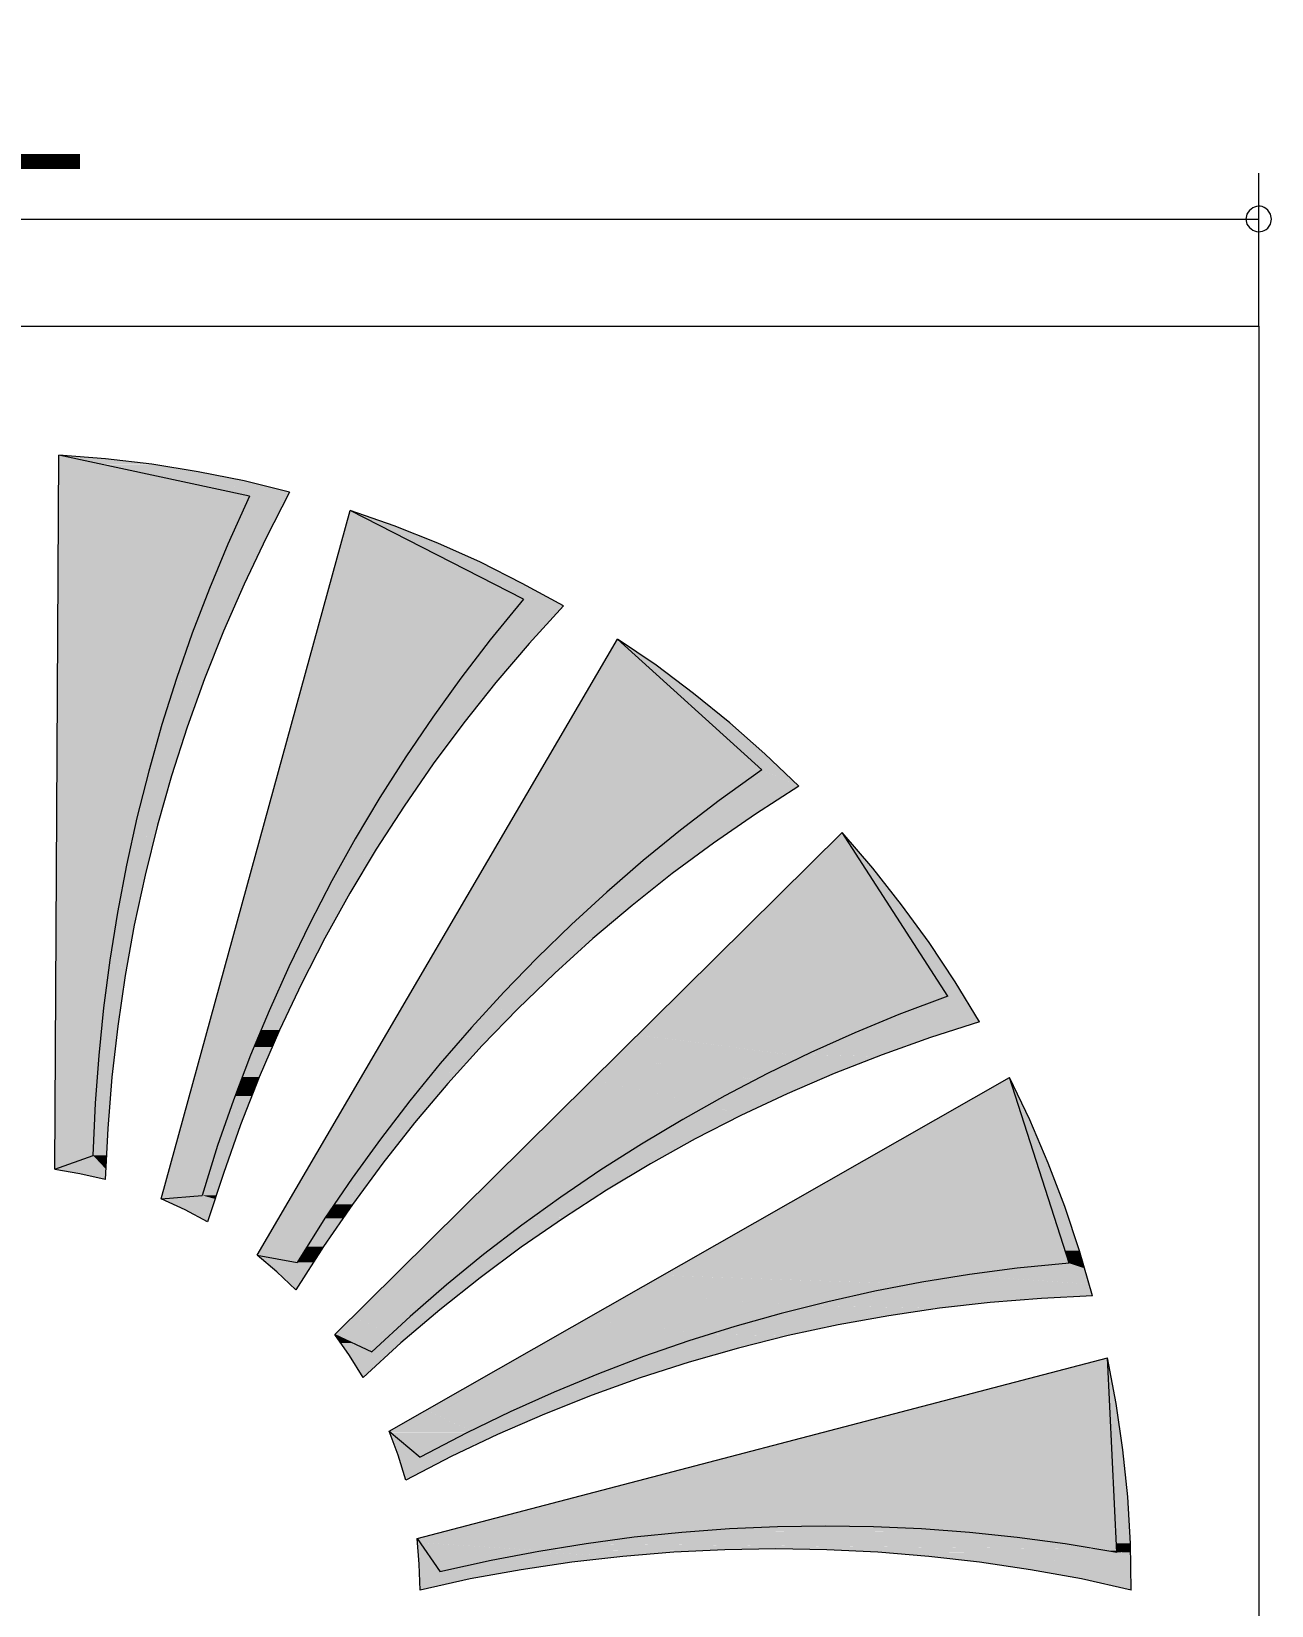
# Model space of a CAD drawing. Extents: x 0 to 244, y -13 to 257.
# Drawn here: x 73.9 to 117.7, y 64.2 to 119.7 of the extents above; entities that cross this region are included whole.
import ezdxf

# ---------------------------------------------------------------- set-up
doc = ezdxf.new("R2010")
doc.units = 0
for name, color, linetype in [('FILL', 8, 'Continuous'), ('GEOMETRY', 7, 'Continuous'), ('TEXT', 7, 'Continuous')]:
    doc.layers.add(name, color=color, linetype=linetype)

msp = doc.modelspace()

# ---------------------------------------------------------------- hatches: boundary and pattern name
at = {"layer": 'FILL'}
for points in [[(74.9, 104.753), (74.883, 103.309), (81.624, 103.309)], [(75.486, 104.625), (76.548, 104.625), (74.9, 104.753)], [(76.389, 104.435), (78.182, 104.435), (75.486, 104.625)], [(75.486, 104.625), (78.181, 104.435), (76.548, 104.625)], [(77.595, 104.164), (79.817, 104.164), (76.389, 104.435)], [(76.389, 104.434), (79.817, 104.163), (78.183, 104.434)], [(79.119, 103.849), (81.435, 103.849), (77.596, 104.165)], [(77.596, 104.164), (81.435, 103.848), (79.817, 104.164)], [(80.958, 103.452), (83.035, 103.452), (79.118, 103.848)], [(79.119, 103.848), (83.036, 103.452), (81.434, 103.848)], [(74.884, 103.309), (74.884, 101.612), (80.864, 101.612)], [(74.884, 103.309), (81.624, 103.309), (80.864, 101.612)], [(81.623, 103.309), (82.958, 103.309), (80.957, 103.452)], [(80.957, 103.452), (82.958, 103.309), (83.035, 103.452)], [(81.624, 103.309), (80.958, 101.834), (82.212, 101.834)], [(81.624, 103.309), (82.958, 103.309), (82.212, 101.834)], [(85.177, 102.802), (84.321, 99.677), (91.299, 99.677)], [(86.256, 102.263), (86.733, 102.263), (85.178, 102.802)], [(87.445, 101.644), (88.269, 101.644), (86.255, 102.263)], [(86.256, 102.263), (88.27, 101.644), (86.733, 102.263)], [(74.884, 101.612), (74.868, 99.898), (80.151, 99.898)], [(74.884, 101.612), (80.864, 101.612), (80.151, 99.898)], [(80.864, 101.612), (80.277, 100.2), (81.434, 100.2)], [(80.864, 101.611), (82.101, 101.611), (80.958, 101.834)], [(80.864, 101.612), (82.1, 101.612), (81.434, 100.2)], [(80.957, 101.834), (82.1, 101.611), (82.212, 101.834)], [(88.761, 100.977), (89.778, 100.977), (87.446, 101.644)], [(87.446, 101.644), (89.778, 100.977), (88.269, 101.644)], [(90.19, 100.231), (91.251, 100.231), (88.762, 100.977)], [(88.762, 100.977), (91.251, 100.231), (89.778, 100.977)], [(80.15, 99.898), (81.307, 99.898), (80.277, 100.199)], [(80.277, 100.199), (81.308, 99.898), (81.434, 100.199)], [(90.19, 100.231), (92.283, 99.678), (91.252, 100.231)], [(91.299, 99.677), (92.284, 99.677), (90.19, 100.23)], [(74.868, 99.898), (74.851, 98.169), (79.499, 98.169)], [(74.868, 99.898), (80.15, 99.898), (79.499, 98.169)], [(80.15, 99.898), (79.641, 98.551), (80.706, 98.551)], [(80.15, 99.898), (81.307, 99.898), (80.706, 98.551)], [(84.321, 99.677), (83.925, 98.233), (90.126, 98.233)], [(84.321, 99.677), (91.3, 99.677), (90.126, 98.233)], [(91.11, 99.438), (90.126, 98.233), (91.601, 98.233)], [(91.11, 99.438), (92.711, 99.438), (91.299, 99.677)], [(91.11, 99.438), (92.712, 99.438), (91.601, 98.233)], [(91.299, 99.677), (92.711, 99.438), (92.284, 99.677)], [(79.498, 98.169), (80.562, 98.169), (79.641, 98.552)], [(79.642, 98.551), (80.563, 98.168), (80.706, 98.551)], [(95.646, 97.345), (95.978, 97.345), (94.615, 98.265)], [(74.851, 98.169), (74.851, 96.425), (78.896, 96.425)], [(74.851, 98.169), (79.498, 98.169), (78.896, 96.425)], [(79.055, 96.867), (80.039, 96.867), (79.499, 98.169)], [(79.499, 98.169), (80.562, 98.169), (80.039, 96.867)], [(83.924, 98.233), (83.528, 96.773), (88.999, 96.773)], [(83.924, 98.233), (90.125, 98.233), (88.999, 96.773)], [(90.032, 98.106), (89, 96.773), (90.347, 96.773)], [(90.032, 98.106), (91.491, 98.106), (90.126, 98.233)], [(90.032, 98.106), (91.491, 98.106), (90.347, 96.773)], [(90.126, 98.233), (91.491, 98.106), (91.602, 98.233)], [(94.616, 98.265), (91.903, 93.649), (99.707, 93.649)], [(96.741, 96.346), (97.294, 96.346), (95.646, 97.345)], [(95.646, 97.345), (97.295, 96.346), (95.978, 97.345)], [(78.896, 96.425), (79.879, 96.425), (79.054, 96.867)], [(79.055, 96.867), (79.879, 96.425), (80.039, 96.867)], [(83.528, 96.773), (83.116, 95.267), (87.921, 95.267)], [(83.528, 96.773), (89, 96.773), (87.921, 95.267)], [(88.968, 96.727), (87.952, 95.314), (89.191, 95.314)], [(88.968, 96.727), (90.318, 96.727), (89.191, 95.314)], [(88.969, 96.727), (90.317, 96.727), (89, 96.773)], [(89, 96.773), (90.318, 96.727), (90.348, 96.773)], [(74.851, 96.425), (74.835, 94.648), (78.358, 94.648)], [(74.851, 96.425), (78.896, 96.425), (78.358, 94.648)], [(78.516, 95.155), (79.436, 95.155), (78.897, 96.425)], [(78.896, 96.425), (79.435, 95.155), (79.879, 96.425)], [(96.741, 96.346), (97.882, 95.314), (98.581, 95.314)], [(96.741, 96.346), (97.296, 96.346), (98.581, 95.314)], [(78.358, 94.648), (79.262, 94.648), (78.516, 95.156)], [(78.516, 95.155), (79.262, 94.647), (79.436, 95.155)], [(83.116, 95.267), (82.687, 93.728), (86.89, 93.728)], [(83.116, 95.267), (87.921, 95.267), (86.89, 93.728)], [(87.921, 95.267), (86.986, 93.856), (88.113, 93.856)], [(87.921, 95.267), (89.16, 95.267), (87.953, 95.314)], [(87.921, 95.267), (89.159, 95.267), (88.113, 93.856)], [(87.953, 95.314), (89.16, 95.267), (89.19, 95.314)], [(97.883, 95.314), (99.088, 94.22), (99.818, 94.22)], [(97.883, 95.314), (98.58, 95.314), (99.818, 94.22)], [(74.836, 94.648), (74.821, 92.856), (77.881, 92.856)], [(74.836, 94.648), (78.358, 94.648), (77.881, 92.856)], [(78.025, 93.443), (78.88, 93.443), (78.358, 94.648)], [(78.358, 94.648), (78.88, 93.443), (79.261, 94.648)], [(86.89, 93.728), (88.016, 93.728), (86.986, 93.856)], [(86.986, 93.856), (88.016, 93.728), (88.113, 93.856)], [(99.707, 93.649), (100.404, 93.649), (99.088, 94.221)], [(99.088, 94.22), (100.405, 93.648), (99.818, 94.22)], [(77.88, 92.856), (78.707, 92.856), (78.025, 93.443)], [(78.025, 93.443), (78.707, 92.856), (78.88, 93.443)], [(82.687, 93.728), (82.258, 92.157), (85.908, 92.157)], [(82.687, 93.728), (86.89, 93.728), (85.908, 92.157)], [(86.89, 93.728), (86.049, 92.38), (87.081, 92.38)], [(86.89, 93.728), (88.016, 93.728), (87.081, 92.38)], [(91.903, 93.649), (91.285, 92.57), (98.2, 92.57)], [(91.903, 93.649), (99.707, 93.649), (98.2, 92.57)], [(98.899, 93.077), (101.007, 93.077), (99.707, 93.648)], [(99.707, 93.649), (101.007, 93.078), (100.404, 93.649)], [(74.821, 92.856), (74.821, 91.063), (77.453, 91.063)], [(74.821, 92.856), (77.881, 92.856), (77.453, 91.063)], [(77.596, 91.698), (78.374, 91.698), (77.88, 92.856)], [(77.88, 92.856), (78.373, 91.698), (78.706, 92.856)], [(98.2, 92.57), (100.229, 92.57), (98.898, 93.078)], [(98.899, 93.077), (100.23, 92.569), (101.006, 93.077)], [(85.907, 92.156), (86.938, 92.156), (86.049, 92.38)], [(86.049, 92.38), (86.938, 92.156), (87.081, 92.38)], [(91.285, 92.57), (90.619, 91.444), (96.741, 91.444)], [(91.285, 92.57), (98.2, 92.57), (96.741, 91.444)], [(97.582, 92.095), (99.485, 92.095), (98.199, 92.57)], [(98.199, 92.57), (99.484, 92.095), (100.229, 92.57)], [(77.453, 91.062), (78.213, 91.062), (77.596, 91.697)], [(77.596, 91.698), (78.213, 91.063), (78.374, 91.698)], [(82.259, 92.156), (81.817, 90.555), (84.988, 90.555)], [(82.259, 92.156), (85.908, 92.156), (84.988, 90.555)], [(85.144, 90.857), (86.097, 90.857), (85.908, 92.157)], [(85.908, 92.156), (86.938, 92.156), (86.097, 90.857)], [(96.741, 91.444), (98.549, 91.444), (97.582, 92.095)], [(97.582, 92.095), (98.549, 91.444), (99.485, 92.095)], [(74.821, 91.063), (74.803, 89.255), (77.073, 89.255)], [(74.821, 91.063), (77.453, 91.063), (77.073, 89.255)], [(77.215, 89.953), (77.945, 89.953), (77.453, 91.063)], [(77.453, 91.063), (77.945, 89.953), (78.214, 91.063)], [(90.619, 91.444), (89.935, 90.27), (95.312, 90.27)], [(90.619, 91.444), (96.741, 91.444), (95.312, 90.27)], [(95.31, 90.269), (96.916, 90.269), (96.28, 91.063)], [(96.281, 91.062), (97.995, 91.062), (96.741, 91.444)], [(96.281, 91.063), (96.916, 90.269), (97.995, 91.063)], [(102.546, 91.444), (96.693, 85.672), (106.275, 85.672)], [(96.741, 91.444), (97.995, 91.062), (98.549, 91.444)], [(102.546, 91.444), (103.354, 90.191), (103.624, 90.191)], [(81.816, 90.556), (81.37, 88.922), (84.098, 88.922)], [(81.816, 90.556), (84.988, 90.556), (84.098, 88.922)], [(84.304, 89.303), (85.162, 89.303), (84.988, 90.556)], [(84.988, 90.556), (85.922, 90.556), (85.144, 90.858)], [(84.988, 90.556), (85.162, 89.303), (85.922, 90.556)], [(85.144, 90.858), (85.923, 90.556), (86.097, 90.858)], [(77.073, 89.255), (77.786, 89.255), (77.214, 89.953)], [(77.214, 89.953), (77.786, 89.255), (77.944, 89.953)], [(89.935, 90.27), (89.221, 89.05), (93.916, 89.05)], [(89.935, 90.27), (95.311, 90.27), (93.916, 89.05)], [(93.917, 89.05), (95.361, 89.05), (94.98, 89.985)], [(94.98, 89.985), (96.535, 89.985), (95.312, 90.269)], [(94.98, 89.985), (95.361, 89.05), (96.535, 89.985)], [(95.312, 90.269), (96.535, 89.985), (96.916, 90.269)], [(103.353, 90.191), (104.196, 88.891), (104.639, 88.891)], [(103.353, 90.191), (103.624, 90.191), (104.639, 88.891)], [(74.803, 89.255), (74.788, 87.414), (76.769, 87.414)], [(74.803, 89.255), (77.073, 89.255), (76.769, 87.414)], [(76.898, 88.177), (77.564, 88.177), (77.073, 89.255)], [(77.073, 89.255), (77.564, 88.177), (77.786, 89.255)], [(81.37, 88.922), (80.927, 87.272), (83.275, 87.272)], [(81.37, 88.922), (84.099, 88.922), (83.275, 87.272)], [(83.496, 87.717), (84.289, 87.717), (84.098, 88.922)], [(84.098, 88.922), (84.955, 88.922), (84.304, 89.303)], [(84.098, 88.922), (84.289, 87.717), (84.955, 88.922)], [(84.304, 89.303), (84.955, 88.922), (85.161, 89.303)], [(89.221, 89.05), (88.476, 87.797), (92.552, 87.797)], [(89.221, 89.05), (93.916, 89.05), (92.552, 87.797)], [(93.711, 88.875), (92.553, 87.797), (93.854, 87.797)], [(93.71, 88.875), (95.123, 88.875), (93.916, 89.05)], [(93.711, 88.875), (95.124, 88.875), (93.854, 87.797)], [(93.916, 89.05), (95.123, 88.875), (95.361, 89.05)], [(104.196, 88.891), (105.051, 87.558), (105.608, 87.558)], [(104.196, 88.891), (104.639, 88.891), (105.608, 87.558)], [(76.769, 87.414), (77.421, 87.414), (76.899, 88.177)], [(76.898, 88.177), (77.42, 87.414), (77.564, 88.177)], [(83.275, 87.272), (84.051, 87.272), (83.497, 87.717)], [(83.497, 87.717), (84.05, 87.272), (84.29, 87.717)], [(88.476, 87.797), (87.714, 86.479), (91.251, 86.479)], [(88.476, 87.797), (92.552, 87.797), (91.251, 86.479)], [(92.474, 87.7), (93.744, 87.7), (92.552, 87.797)], [(92.552, 87.797), (93.744, 87.7), (93.853, 87.797)], [(74.789, 87.414), (74.789, 85.592), (76.517, 85.592)], [(74.789, 87.414), (76.769, 87.414), (76.517, 85.592)], [(76.627, 86.399), (77.232, 86.399), (76.769, 87.414)], [(76.77, 87.415), (77.233, 86.4), (77.421, 87.415)], [(80.926, 87.272), (80.45, 85.592), (82.497, 85.592)], [(80.926, 87.272), (83.275, 87.272), (82.497, 85.592)], [(82.736, 86.114), (83.464, 86.114), (83.275, 87.271)], [(83.275, 87.271), (83.464, 86.114), (84.05, 87.271)], [(92.473, 87.7), (91.251, 86.478), (92.394, 86.478)], [(92.473, 87.7), (93.744, 87.7), (92.394, 86.478)], [(105.051, 87.558), (105.941, 86.179), (106.528, 86.179)], [(105.051, 87.558), (105.608, 87.558), (106.528, 86.179)], [(76.517, 85.592), (77.12, 85.592), (76.628, 86.399)], [(76.627, 86.399), (77.119, 85.592), (77.231, 86.399)], [(82.498, 85.592), (83.211, 85.592), (82.736, 86.113)], [(82.736, 86.113), (83.211, 85.592), (83.465, 86.113)], [(87.715, 86.479), (86.922, 85.147), (89.967, 85.147)], [(87.715, 86.479), (91.252, 86.479), (89.967, 85.147)], [(91.252, 86.479), (90.063, 85.227), (91.094, 85.227)], [(91.252, 86.479), (92.395, 86.479), (91.094, 85.227)], [(91.251, 86.479), (92.394, 86.479)], [(91.251, 86.479), (92.394, 86.479)], [(106.274, 85.671), (106.83, 85.671), (105.941, 86.179)], [(105.941, 86.179), (106.83, 85.671), (106.528, 86.179)], [(74.789, 85.592), (74.773, 83.752), (76.311, 83.752)], [(74.789, 85.592), (76.517, 85.592), (76.311, 83.752)], [(76.407, 84.607), (76.977, 84.607), (76.517, 85.593)], [(76.517, 85.592), (76.977, 84.606), (77.121, 85.592)], [(80.451, 85.592), (79.991, 83.879), (81.784, 83.879)], [(80.451, 85.592), (82.498, 85.592), (81.784, 83.879)], [(82.036, 84.481), (82.687, 84.481), (82.498, 85.592)], [(82.498, 85.592), (82.687, 84.481), (83.211, 85.592)], [(96.042, 85.021), (104.543, 85.021), (96.694, 85.672)], [(96.694, 85.671), (104.544, 85.02), (106.275, 85.671)], [(104.544, 85.021), (107.224, 85.021), (106.274, 85.672)], [(106.274, 85.671), (107.224, 85.02), (106.83, 85.671)], [(86.922, 85.147), (86.114, 83.752), (88.747, 83.752)], [(86.922, 85.147), (89.968, 85.147), (88.747, 83.752)], [(89.967, 85.147), (88.906, 83.926), (89.84, 83.926)], [(89.967, 85.147), (91.014, 85.147), (89.84, 83.926)], [(89.967, 85.147), (91.014, 85.147), (90.062, 85.227)], [(90.063, 85.227), (91.014, 85.147), (91.094, 85.227)], [(95.312, 84.306), (102.832, 84.306), (96.041, 85.02)], [(96.041, 85.02), (102.831, 84.306), (104.543, 85.02)], [(103.958, 84.767), (107.384, 84.767), (104.544, 85.02)], [(104.544, 85.02), (107.384, 84.767), (107.226, 85.02)], [(76.311, 83.752), (76.882, 83.752), (76.406, 84.606)], [(76.407, 84.607), (76.882, 83.753), (76.976, 84.607)], [(81.784, 83.878), (82.433, 83.878), (82.037, 84.48)], [(82.036, 84.481), (82.432, 83.879), (82.687, 84.481)], [(102.832, 84.306), (105.925, 84.306), (103.958, 84.767)], [(103.958, 84.767), (105.925, 84.306), (107.384, 84.767)], [(79.991, 83.879), (79.514, 82.15), (81.117, 82.15)], [(79.991, 83.879), (81.784, 83.879), (81.117, 82.15)], [(81.37, 82.816), (81.973, 82.816), (81.784, 83.88)], [(81.784, 83.879), (81.973, 82.815), (82.434, 83.879)], [(88.747, 83.752), (89.682, 83.752), (88.905, 83.927)], [(88.905, 83.926), (89.682, 83.751), (89.841, 83.926)], [(94.551, 83.545), (101.152, 83.545), (95.312, 84.305)], [(95.312, 84.306), (101.151, 83.546), (102.832, 84.306)], [(101.308, 83.608), (103.958, 83.608), (102.641, 84.212)], [(102.641, 84.211), (103.958, 83.607), (105.655, 84.211)], [(102.642, 84.211), (105.655, 84.211), (102.832, 84.306)], [(102.832, 84.306), (105.655, 84.211), (105.925, 84.306)], [(74.773, 83.752), (74.756, 81.895), (76.184, 81.895)], [(74.773, 83.752), (76.311, 83.752), (76.184, 81.895)], [(76.249, 82.816), (76.77, 82.816), (76.313, 83.753)], [(76.312, 83.752), (76.769, 82.815), (76.881, 83.752)], [(86.114, 83.752), (85.29, 82.323), (87.573, 82.323)], [(86.114, 83.752), (88.747, 83.752), (87.573, 82.323)], [(87.778, 82.594), (88.636, 82.594), (88.746, 83.752)], [(88.747, 83.752), (89.683, 83.752), (88.636, 82.594)], [(93.727, 82.721), (99.485, 82.721), (94.551, 83.546)], [(94.552, 83.546), (99.486, 82.721), (101.152, 83.546)], [(99.945, 82.942), (102.259, 82.942), (101.151, 83.546)], [(101.151, 83.545), (103.766, 83.545), (101.308, 83.607)], [(101.151, 83.546), (102.259, 82.942), (103.766, 83.546)], [(101.308, 83.608), (103.767, 83.546), (103.958, 83.608)], [(76.185, 81.895), (76.692, 81.895), (76.248, 82.815)], [(76.248, 82.815), (76.692, 81.895), (76.769, 82.815)], [(81.117, 82.15), (81.72, 82.15), (81.37, 82.815)], [(81.37, 82.815), (81.72, 82.15), (81.974, 82.815)], [(92.838, 81.849), (97.85, 81.849), (93.726, 82.721)], [(93.727, 82.721), (97.851, 81.849), (99.485, 82.721)], [(108.447, 82.801), (96.948, 76.249), (110.556, 76.249)], [(98.565, 82.228), (100.611, 82.228), (99.485, 82.721)], [(99.485, 82.721), (101.738, 82.721), (99.945, 82.942)], [(99.485, 82.721), (100.611, 82.228), (101.738, 82.721)], [(99.945, 82.942), (101.738, 82.721), (102.26, 82.942)], [(108.922, 81.309), (109.16, 81.309), (108.447, 82.801)], [(85.29, 82.323), (84.432, 80.863), (86.431, 80.863)], [(85.29, 82.323), (87.573, 82.323), (86.431, 80.863)], [(86.684, 81.214), (87.462, 81.214), (87.573, 82.324)], [(87.573, 82.323), (87.461, 81.213), (88.414, 82.323)], [(87.573, 82.323), (88.414, 82.323), (87.779, 82.594)], [(87.779, 82.594), (88.413, 82.323), (88.635, 82.594)], [(97.85, 81.849), (99.801, 81.849), (98.565, 82.228)], [(98.565, 82.228), (99.802, 81.849), (100.612, 82.228)], [(74.757, 81.895), (74.757, 80.056), (76.104, 80.056)], [(74.757, 81.895), (76.185, 81.895), (76.104, 80.056)], [(76.136, 81.007), (76.627, 81.007), (76.185, 81.895)], [(76.185, 81.895), (76.628, 81.007), (76.693, 81.895)], [(79.514, 82.15), (79.039, 80.404), (80.498, 80.404)], [(79.514, 82.15), (81.117, 82.15), (80.498, 80.404)], [(80.752, 81.133), (81.306, 81.133), (81.117, 82.149)], [(81.117, 82.15), (81.307, 81.134), (81.72, 82.15)], [(91.902, 80.929), (96.248, 80.929), (92.838, 81.849)], [(92.838, 81.849), (96.248, 80.929), (97.85, 81.849)], [(97.168, 81.466), (98.976, 81.466), (97.85, 81.848)], [(97.85, 81.849), (98.976, 81.467), (99.801, 81.849)], [(80.498, 80.404), (81.053, 80.404), (80.751, 81.135)], [(80.751, 81.134), (81.053, 80.403), (81.307, 81.134)], [(86.43, 80.863), (87.193, 80.863), (86.684, 81.212)], [(86.684, 81.213), (87.193, 80.864), (87.462, 81.213)], [(96.248, 80.929), (97.946, 80.929), (97.169, 81.467)], [(97.169, 81.467), (97.947, 80.929), (98.976, 81.467)], [(109.414, 79.786), (109.81, 79.786), (108.921, 81.309)], [(108.921, 81.309), (109.81, 79.786), (109.16, 81.309)], [(76.104, 80.056), (76.582, 80.056), (76.136, 81.007)], [(76.136, 81.007), (76.581, 80.056), (76.627, 81.007)], [(84.431, 80.863), (83.543, 79.373), (85.335, 79.373)], [(84.431, 80.863), (86.43, 80.863), (85.335, 79.373)], [(85.637, 79.785), (86.334, 79.785), (86.43, 80.863)], [(86.43, 80.863), (86.334, 79.785), (87.193, 80.863)], [(90.919, 79.96), (94.661, 79.96), (91.903, 80.929)], [(91.903, 80.929), (94.661, 79.96), (96.249, 80.929)], [(94.662, 79.96), (96.154, 79.96), (95.757, 80.643)], [(95.757, 80.643), (97.36, 80.643), (96.248, 80.929)], [(95.757, 80.643), (96.154, 79.96), (97.361, 80.643)], [(96.248, 80.929), (97.36, 80.643), (97.946, 80.929)], [(74.756, 79.563), (74.756, 80.056)], [(74.756, 80.056), (74.756, 79.563), (76.103, 80.056)], [(74.756, 79.563), (76.565, 79.563), (76.103, 80.056)], [(76.104, 80.056), (76.566, 79.563), (76.583, 80.056)], [(79.04, 80.404), (78.547, 78.644), (79.959, 78.644)], [(79.04, 80.404), (80.499, 80.404), (79.959, 78.644)], [(80.197, 79.422), (80.705, 79.422), (80.498, 80.404)], [(80.498, 80.404), (80.705, 79.422), (81.053, 80.404)], [(90.919, 79.96), (89.889, 78.944), (93.124, 78.944)], [(90.919, 79.96), (94.662, 79.96), (93.124, 78.944)], [(94.362, 79.754), (95.774, 79.754), (94.662, 79.96)], [(94.662, 79.96), (95.774, 79.754), (96.154, 79.96)], [(74.756, 79.563), (76.548, 79.405), (76.565, 79.563)], [(75.645, 79.405), (76.549, 79.405), (74.757, 79.563)], [(75.645, 79.405), (76.534, 79.2), (76.549, 79.405)], [(79.959, 78.644), (80.45, 78.644), (80.197, 79.421)], [(80.197, 79.421), (80.451, 78.644), (80.706, 79.421)], [(85.336, 79.374), (86.034, 79.374), (85.638, 79.785)], [(85.637, 79.785), (86.034, 79.374), (86.335, 79.785)], [(93.124, 78.944), (94.424, 78.944), (94.362, 79.754)], [(94.362, 79.754), (94.424, 78.944), (95.774, 79.754)], [(109.414, 79.785), (110.398, 78.246), (109.81, 79.785)], [(109.907, 78.246), (110.398, 78.246), (109.415, 79.785)], [(83.544, 79.374), (82.656, 77.835), (84.29, 77.835)], [(83.544, 79.374), (85.336, 79.374), (84.29, 77.835)], [(84.638, 78.326), (85.256, 78.326), (85.335, 79.374)], [(85.336, 79.374), (85.257, 78.326), (86.034, 79.374)], [(89.888, 78.945), (88.809, 77.866), (91.617, 77.866)], [(89.888, 78.945), (93.123, 78.945), (91.617, 77.866)], [(92.966, 78.818), (94.235, 78.818), (93.124, 78.945)], [(93.124, 78.945), (94.235, 78.818), (94.425, 78.945)], [(78.546, 78.644), (78.515, 78.517), (79.958, 78.644)], [(78.516, 78.517), (78.547, 78.644)], [(78.516, 78.517), (80.42, 78.517), (79.959, 78.644)], [(79.357, 78.136), (80.29, 78.136), (78.516, 78.517)], [(78.516, 78.517), (80.291, 78.136), (80.419, 78.517)], [(79.958, 78.644), (80.419, 78.517), (80.45, 78.644)], [(84.289, 77.835), (84.923, 77.835), (84.638, 78.326)], [(84.638, 78.326), (84.923, 77.835), (85.256, 78.326)], [(91.618, 77.866), (92.744, 77.866), (92.965, 78.818)], [(92.965, 78.818), (92.744, 77.866), (94.236, 78.818)], [(79.357, 78.137), (80.15, 77.708), (80.291, 78.137)], [(82.656, 77.835), (81.894, 76.533), (83.465, 76.533)], [(82.656, 77.835), (84.29, 77.835), (83.465, 76.533)], [(83.67, 76.836), (84.242, 76.836), (84.29, 77.835)], [(84.29, 77.835), (84.242, 76.836), (84.924, 77.835)], [(88.809, 77.865), (87.683, 76.757), (90.142, 76.757)], [(88.809, 77.865), (91.618, 77.865), (90.142, 76.757)], [(91.57, 77.851), (90.221, 76.82), (91.22, 76.82)], [(91.57, 77.851), (92.712, 77.851), (91.22, 76.82)], [(91.57, 77.85), (92.712, 77.85), (91.618, 77.865)], [(91.618, 77.866), (92.712, 77.851), (92.744, 77.866)], [(109.907, 78.246), (110.414, 76.692), (110.921, 76.692)], [(109.907, 78.246), (110.398, 78.246), (110.921, 76.692)], [(83.305, 76.28), (83.877, 76.28), (83.67, 76.836)], [(83.67, 76.836), (83.877, 76.28), (84.242, 76.836)], [(87.683, 76.756), (86.509, 75.599), (88.699, 75.599)], [(87.683, 76.756), (90.142, 76.756), (88.699, 75.599)], [(90.142, 76.756), (88.873, 75.741), (89.778, 75.741)], [(90.142, 76.756), (91.141, 76.756), (89.778, 75.741)], [(90.143, 76.757), (91.142, 76.757), (90.221, 76.82)], [(90.221, 76.82), (91.142, 76.757), (91.22, 76.82)], [(110.556, 76.249), (111.047, 76.249), (110.413, 76.693)], [(110.413, 76.693), (111.047, 76.249), (110.921, 76.693)], [(81.894, 76.534), (83.305, 76.281), (83.464, 76.534)], [(82.197, 76.281), (83.306, 76.281), (81.895, 76.534)], [(82.592, 75.948), (83.655, 75.948), (82.196, 76.281)], [(82.196, 76.281), (83.655, 75.948), (83.877, 76.281)], [(96.202, 75.82), (106.876, 75.82), (96.63, 76.074)], [(96.63, 76.074), (108.716, 76.074), (96.948, 76.25)], [(96.63, 76.074), (106.876, 75.82), (108.716, 76.074)], [(96.948, 76.249), (108.716, 76.073), (110.556, 76.249)], [(106.875, 75.82), (111.174, 75.82), (108.715, 76.074)], [(108.715, 76.074), (111.095, 76.074), (110.556, 76.25)], [(108.715, 76.074), (111.175, 75.82), (111.095, 76.074)], [(110.556, 76.249), (111.095, 76.073), (111.047, 76.249)], [(82.592, 75.948), (83.259, 75.312), (83.655, 75.948)], [(86.509, 75.599), (85.273, 74.377), (87.302, 74.377)], [(86.509, 75.599), (88.698, 75.599), (87.302, 74.377)], [(87.556, 74.615), (88.349, 74.615), (88.699, 75.599)], [(88.699, 75.598), (88.349, 74.615), (89.586, 75.598)], [(88.699, 75.598), (89.586, 75.598), (88.874, 75.742)], [(88.874, 75.742), (89.587, 75.599), (89.778, 75.742)], [(95.043, 75.171), (103.229, 75.171), (95.678, 75.518)], [(95.678, 75.518), (105.052, 75.518), (96.202, 75.819)], [(95.678, 75.518), (103.229, 75.171), (105.052, 75.518)], [(96.202, 75.82), (105.053, 75.519), (106.876, 75.82)], [(103.229, 75.171), (111.365, 75.171), (105.052, 75.518)], [(105.051, 75.518), (111.364, 75.171), (111.253, 75.518)], [(105.052, 75.518), (111.254, 75.518), (106.875, 75.819)], [(106.875, 75.82), (111.254, 75.519), (111.174, 75.82)], [(94.314, 74.758), (101.419, 74.758), (95.043, 75.171)], [(95.043, 75.171), (101.42, 74.758), (103.229, 75.171)], [(101.944, 74.868), (107.78, 74.868), (102.561, 75.012)], [(102.562, 75.012), (109.573, 75.012), (102.927, 75.106)], [(102.562, 75.012), (107.781, 74.868), (109.573, 75.012)], [(102.926, 75.106), (111.38, 75.106), (103.227, 75.171)], [(102.926, 75.105), (109.572, 75.011), (111.38, 75.105)], [(103.228, 75.171), (111.38, 75.106), (111.367, 75.171)], [(87.302, 74.377), (88.095, 74.377), (87.556, 74.615)], [(87.556, 74.615), (88.095, 74.377), (88.349, 74.615)], [(93.472, 74.281), (99.643, 74.281), (94.315, 74.758)], [(94.315, 74.758), (99.643, 74.281), (101.419, 74.758)], [(99.643, 74.282), (103.5, 74.282), (100.103, 74.408)], [(100.103, 74.408), (104.179, 74.408), (101.103, 74.663)], [(100.103, 74.408), (103.5, 74.282), (104.179, 74.408)], [(101.103, 74.662), (105.972, 74.662), (101.42, 74.757)], [(101.103, 74.662), (104.179, 74.407), (105.971, 74.662)], [(101.42, 74.759), (106.734, 74.759), (101.945, 74.869)], [(101.42, 74.758), (105.972, 74.663), (106.734, 74.758)], [(101.944, 74.869), (106.734, 74.759), (107.78, 74.869)], [(84.638, 73.742), (86.604, 73.742), (85.272, 74.378)], [(85.273, 74.378), (86.605, 73.742), (87.303, 74.378)], [(86.272, 73.441), (86.97, 73.441), (87.303, 74.378)], [(87.302, 74.378), (86.969, 73.441), (88.095, 74.378)], [(92.552, 73.743), (97.867, 73.743), (93.473, 74.282)], [(93.473, 74.282), (97.868, 73.743), (99.643, 74.282)], [(97.867, 73.743), (100.865, 73.743), (98.976, 74.076)], [(98.976, 74.076), (102.404, 74.076), (99.643, 74.282)], [(98.976, 74.076), (100.865, 73.743), (102.404, 74.076)], [(99.643, 74.282), (102.404, 74.076), (103.498, 74.282)], [(84.638, 73.743), (85.94, 73.125), (86.605, 73.743)], [(84.844, 73.44), (85.289, 73.44), (84.639, 73.742)], [(85.068, 73.124), (85.941, 73.124), (84.844, 73.44)], [(84.844, 73.44), (85.941, 73.124), (85.289, 73.44)], [(85.941, 73.124), (86.637, 73.124), (86.271, 73.44)], [(86.271, 73.44), (86.636, 73.124), (86.969, 73.44)], [(91.522, 73.154), (96.107, 73.154), (92.553, 73.743)], [(92.552, 73.743), (96.106, 73.154), (97.866, 73.743)], [(96.409, 73.267), (98.882, 73.267), (97.725, 73.694)], [(97.724, 73.693), (100.642, 73.693), (97.866, 73.742)], [(97.724, 73.693), (98.881, 73.266), (100.642, 73.693)], [(97.866, 73.743), (100.642, 73.694), (100.865, 73.743)], [(85.162, 72.996), (86.494, 72.996), (85.067, 73.125)], [(85.067, 73.124), (86.494, 72.995), (86.637, 73.124)], [(85.162, 72.996), (85.638, 72.222), (86.494, 72.996)], [(111.905, 72.918), (89.143, 66.97), (112.207, 66.97)], [(90.394, 72.52), (94.376, 72.52), (91.522, 73.154)], [(91.522, 73.154), (94.377, 72.52), (96.107, 73.154)], [(94.377, 72.521), (96.375, 72.521), (95.028, 72.759)], [(95.028, 72.758), (97.136, 72.758), (96.106, 73.154)], [(95.028, 72.759), (96.375, 72.521), (97.136, 72.759)], [(96.106, 73.155), (98.534, 73.155), (96.407, 73.267)], [(96.106, 73.154), (97.136, 72.758), (98.534, 73.154)], [(96.408, 73.267), (98.535, 73.155), (98.882, 73.267)], [(111.984, 71.3), (112.207, 71.3), (111.905, 72.918)], [(89.159, 71.824), (92.648, 71.824), (90.394, 72.521)], [(90.394, 72.52), (92.648, 71.823), (94.376, 72.52)], [(92.648, 71.823), (94.345, 71.823), (93.616, 72.204)], [(93.617, 72.204), (95.424, 72.204), (94.377, 72.521)], [(93.617, 72.204), (94.346, 71.823), (95.424, 72.204)], [(94.376, 72.52), (95.424, 72.203), (96.374, 72.52)], [(87.843, 71.078), (90.967, 71.078), (89.16, 71.824)], [(89.16, 71.824), (90.967, 71.078), (92.648, 71.824)], [(92.157, 71.602), (93.71, 71.602), (92.648, 71.824)], [(92.648, 71.824), (93.71, 71.602), (94.345, 71.824)], [(86.557, 70.333), (89.444, 70.333), (87.842, 71.077)], [(87.842, 71.078), (89.444, 70.334), (90.966, 71.078)], [(90.682, 70.936), (92.029, 70.936), (90.966, 71.078)], [(90.966, 71.078), (92.029, 70.936), (92.394, 71.078)], [(90.967, 71.078), (92.393, 71.078), (92.157, 71.602)], [(92.157, 71.602), (92.394, 71.078), (93.711, 71.602)], [(112.061, 69.666), (112.443, 69.666), (111.984, 71.3)], [(111.984, 71.3), (112.444, 69.666), (112.207, 71.3)], [(89.3, 70.269), (90.506, 70.269), (90.681, 70.936)], [(90.681, 70.936), (90.506, 70.269), (92.03, 70.936)], [(86.636, 70.27), (89.3, 70.27), (86.557, 70.334)], [(86.557, 70.333), (89.3, 70.27), (89.444, 70.333)], [(86.589, 70.27), (86.637, 70.27), (86.558, 70.334)], [(86.874, 69.476), (87.572, 69.476), (86.589, 70.269)], [(86.589, 70.269), (87.573, 69.476), (86.637, 70.269)], [(86.636, 70.269), (87.653, 69.412), (89.3, 70.269)], [(87.7, 69.429), (88.747, 69.429), (89.191, 70.205)], [(89.191, 70.205), (88.746, 69.429), (90.379, 70.205)], [(89.191, 70.205), (90.379, 70.205), (89.3, 70.269)], [(89.3, 70.269), (90.379, 70.205), (90.506, 70.269)], [(86.891, 69.412), (87.652, 69.412), (86.874, 69.476)], [(86.874, 69.476), (87.653, 69.412), (87.572, 69.476)], [(86.89, 69.411), (87.143, 68.603), (88.699, 69.411)], [(87.653, 69.411), (88.699, 69.411), (87.7, 69.429)], [(87.7, 69.429), (88.699, 69.411), (88.747, 69.429)], [(112.141, 68.017), (112.619, 68.017), (112.062, 69.667)], [(112.062, 69.667), (112.619, 68.017), (112.444, 69.667)], [(112.221, 66.367), (112.712, 66.367), (112.141, 68.017)], [(112.141, 68.017), (112.712, 66.367), (112.619, 68.017)], [(87.541, 66.542), (94.963, 66.542), (87.86, 66.638)], [(87.859, 66.638), (95.646, 66.638), (88.525, 66.811)], [(87.859, 66.638), (94.963, 66.542), (95.646, 66.638)], [(88.525, 66.811), (97.487, 66.811), (88.953, 66.923)], [(88.525, 66.811), (95.646, 66.638), (97.486, 66.811)], [(88.953, 66.922), (99.342, 66.922), (89.143, 66.971)], [(88.953, 66.922), (97.487, 66.81), (99.342, 66.922)], [(89.143, 66.97), (99.342, 66.921), (101.199, 66.97)], [(95.33, 66.589), (108.573, 66.589), (95.646, 66.638)], [(95.646, 66.637), (108.176, 66.637), (97.184, 66.779)], [(95.646, 66.638), (108.574, 66.589), (108.176, 66.638)], [(97.184, 66.779), (106.734, 66.779), (97.486, 66.81)], [(97.184, 66.779), (108.176, 66.637), (106.734, 66.779)], [(97.487, 66.811), (106.734, 66.78), (106.322, 66.811)], [(97.488, 66.811), (106.322, 66.811), (99.056, 66.905)], [(99.055, 66.905), (104.893, 66.905), (99.341, 66.922)], [(99.055, 66.905), (106.322, 66.811), (104.893, 66.905)], [(99.342, 66.922), (104.403, 66.922), (100.993, 66.971)], [(99.342, 66.922), (104.894, 66.905), (104.403, 66.922)], [(100.992, 66.97), (101.198, 66.97), (103.037, 66.97)], [(100.992, 66.97), (104.402, 66.921), (103.037, 66.97)], [(101.198, 66.97), (112.207, 66.97)], [(101.198, 66.97), (112.207, 66.97)], [(104.893, 66.906), (112.207, 66.906), (103.039, 66.97)], [(103.039, 66.97), (112.207, 66.906), (112.207, 66.97)], [(106.734, 66.779), (112.206, 66.779), (104.893, 66.905)], [(104.893, 66.905), (112.206, 66.779), (112.206, 66.905)], [(108.574, 66.589), (112.222, 66.589), (106.734, 66.779)], [(106.734, 66.779), (112.221, 66.589), (112.207, 66.779)], [(88.174, 65.638), (87.54, 66.542)], [(87.635, 66.397), (93.805, 66.397), (87.541, 66.542)], [(87.541, 66.542), (93.806, 66.397), (94.964, 66.542)], [(87.62, 65.638), (88.174, 65.638), (87.541, 66.542)], [(87.635, 66.398), (91.983, 66.113), (93.805, 66.398)], [(87.842, 66.112), (91.983, 66.112), (87.635, 66.397)], [(87.842, 66.112), (90.159, 65.764), (91.983, 66.112)], [(88.081, 65.764), (90.159, 65.764), (87.843, 66.112)], [(90.918, 65.906), (94.774, 65.906), (91.697, 66.065)], [(91.697, 66.066), (96.583, 66.066), (91.983, 66.113)], [(91.697, 66.066), (94.774, 65.907), (96.583, 66.066)], [(91.983, 66.112), (97.66, 66.112), (92.204, 66.144)], [(91.983, 66.112), (96.583, 66.065), (97.661, 66.112)], [(92.205, 66.145), (97.661, 66.113), (98.392, 66.145)], [(92.206, 66.145), (98.391, 66.145), (92.394, 66.177)], [(92.394, 66.176), (111.46, 66.176), (93.49, 66.351)], [(92.394, 66.177), (98.391, 66.145), (100.2, 66.177)], [(93.49, 66.352), (111.46, 66.177), (110.414, 66.352)], [(93.491, 66.352), (110.414, 66.352), (93.806, 66.398)], [(93.806, 66.398), (110.033, 66.398), (95.33, 66.59)], [(93.806, 66.398), (110.414, 66.352), (110.034, 66.398)], [(95.329, 66.589), (110.032, 66.397), (108.573, 66.589)], [(100.199, 66.177), (111.651, 66.145), (111.46, 66.177)], [(102.006, 66.145), (111.65, 66.145), (100.2, 66.177)], [(103.815, 66.066), (112.19, 66.066), (102.006, 66.145)], [(102.006, 66.145), (112.19, 66.066), (111.652, 66.145)], [(103.815, 66.066), (112.237, 66.05), (112.19, 66.066)], [(103.911, 66.049), (112.238, 66.049), (103.816, 66.065)], [(110.414, 66.352), (112.22, 66.352), (108.573, 66.59)], [(108.574, 66.589), (112.221, 66.351), (112.221, 66.589)], [(110.413, 66.352), (112.237, 66.113), (112.221, 66.352)], [(111.874, 66.112), (112.238, 66.112), (110.413, 66.351)], [(111.874, 66.112), (112.238, 66.05), (112.238, 66.112)], [(112.221, 66.366), (112.712, 66.065), (112.712, 66.366)], [(112.239, 66.066), (112.712, 66.066), (112.222, 66.367)], [(112.238, 66.066), (112.713, 66.05), (112.713, 66.066)], [(112.238, 66.049), (112.713, 66.049), (112.238, 66.065)], [(87.62, 65.367), (88.349, 65.367), (87.62, 65.638)], [(87.62, 65.638), (88.349, 65.367), (88.174, 65.638)], [(88.081, 65.765), (88.35, 65.368), (90.159, 65.765)], [(88.667, 65.431), (91.19, 65.431), (89.873, 65.7)], [(89.873, 65.701), (92.983, 65.701), (90.159, 65.765)], [(89.873, 65.7), (91.19, 65.431), (92.982, 65.7)], [(90.159, 65.764), (93.552, 65.764), (90.919, 65.906)], [(90.159, 65.765), (92.982, 65.701), (93.552, 65.765)], [(90.918, 65.906), (93.551, 65.764), (94.773, 65.906)], [(105.624, 65.906), (112.729, 65.906), (103.911, 66.05)], [(103.911, 66.05), (112.728, 65.906), (112.713, 66.05)], [(107.415, 65.7), (112.727, 65.7), (105.623, 65.906)], [(105.624, 65.906), (112.728, 65.7), (112.728, 65.906)], [(109.207, 65.431), (112.727, 65.431), (107.415, 65.7)], [(107.415, 65.7), (112.727, 65.431), (112.727, 65.7)], [(87.636, 65.113), (89.413, 65.113), (87.62, 65.367)], [(87.62, 65.367), (89.414, 65.113), (90.825, 65.367)], [(87.653, 64.717), (87.635, 65.113)], [(87.635, 65.113), (87.653, 64.717), (89.413, 65.113)], [(88.35, 65.368), (90.825, 65.368), (88.667, 65.432)], [(88.667, 65.432), (90.825, 65.368), (91.19, 65.432)], [(109.207, 65.432), (112.745, 65.113), (112.729, 65.432)], [(110.985, 65.113), (112.745, 65.113), (109.208, 65.432)], [(112.746, 64.717), (110.985, 65.113)], [(110.985, 65.113), (112.746, 64.717), (112.746, 65.113)]]:
    msp.add_hatch(color=7, dxfattribs=at).paths.add_polyline_path(points)

# ---------------------------------------------------------------- linework, layer by layer
at = {"layer": 'GEOMETRY', "lineweight": 13}
for points in [[(117.25, 109.305), (117.25, 114.697)], [(28.077, 113.078), (117.25, 113.078)], [(74.757, 79.563), (74.9, 104.753)], [(81.624, 103.309), (74.9, 104.753)], [(83.036, 103.451), (81.434, 103.847), (79.817, 104.165), (78.182, 104.434), (76.549, 104.625), (74.9, 104.753)], [(81.624, 103.309), (80.864, 101.612), (80.213, 100.055), (79.607, 98.475), (79.048, 96.872), (78.536, 95.25), (78.071, 93.612), (77.654, 91.96), (77.285, 90.296), (76.966, 88.623), (76.695, 86.944), (76.474, 85.262), (76.304, 83.578), (76.185, 81.895), (76.103, 80.056)], [(83.036, 103.451), (82.212, 101.834), (81.433, 100.202), (80.709, 98.544), (80.042, 96.863), (79.431, 95.16), (78.876, 93.438), (78.38, 91.699), (77.941, 89.944), (77.56, 88.176), (77.238, 86.396), (76.975, 84.607), (76.771, 82.81), (76.628, 81.007), (76.534, 79.199)], [(78.515, 78.517), (85.177, 102.802)], [(91.299, 99.677), (85.177, 102.802)], [(92.712, 99.438), (91.252, 100.231), (89.778, 100.977), (88.27, 101.644), (86.733, 102.263), (85.178, 102.802)], [(91.299, 99.677), (90.125, 98.233), (89.089, 96.889), (88.094, 95.515), (87.14, 94.111), (86.229, 92.68), (85.359, 91.223), (84.533, 89.74), (83.75, 88.235), (83.011, 86.707), (82.315, 85.159), (81.665, 83.591), (81.059, 82.006), (80.498, 80.404), (79.958, 78.644)], [(92.712, 99.438), (91.491, 98.106), (90.317, 96.728), (89.19, 95.312), (88.111, 93.86), (87.079, 92.373), (86.097, 90.853), (85.165, 89.301), (84.286, 87.72), (83.459, 86.11), (82.687, 84.473), (81.97, 82.812), (81.309, 81.127), (80.706, 79.421), (80.15, 77.709)], [(81.894, 76.533), (94.616, 98.264)], [(99.707, 93.649), (94.616, 98.265)], [(101.007, 93.077), (99.818, 94.22), (98.58, 95.313), (97.296, 96.346), (95.979, 97.345), (94.616, 98.264)], [(99.707, 93.649), (98.2, 92.57), (96.841, 91.526), (95.52, 90.45), (94.235, 89.34), (92.987, 88.198), (91.775, 87.021), (90.6, 85.811), (89.46, 84.568), (88.356, 83.29), (87.287, 81.978), (86.253, 80.632), (85.254, 79.251), (84.29, 77.836), (83.306, 76.281)], [(101.007, 93.077), (99.485, 92.095), (97.998, 91.07), (96.545, 89.995), (95.126, 88.872), (93.744, 87.702), (92.401, 86.487), (91.099, 85.228), (89.839, 83.927), (88.623, 82.585), (87.454, 81.203), (86.333, 79.784), (85.262, 78.328), (84.243, 76.836), (83.258, 75.311)], [(84.638, 73.742), (102.545, 91.443)], [(106.274, 85.671), (102.545, 91.443)], [(107.384, 84.767), (106.529, 86.179), (105.609, 87.558), (104.64, 88.891), (103.624, 90.191), (102.546, 91.444)], [(106.274, 85.671), (104.544, 85.02), (102.984, 84.373), (101.44, 83.678), (99.912, 82.938), (98.405, 82.154), (96.919, 81.325), (95.456, 80.454), (94.02, 79.541), (92.612, 78.586), (91.234, 77.592), (89.888, 76.558), (88.577, 75.486), (87.302, 74.377), (85.94, 73.124)], [(107.384, 84.767), (105.655, 84.211), (103.949, 83.607), (102.265, 82.947), (100.604, 82.23), (98.968, 81.458), (97.359, 80.633), (95.777, 79.754), (94.226, 78.825), (92.705, 77.844), (91.218, 76.815), (89.765, 75.737), (88.348, 74.612), (86.97, 73.441), (85.638, 72.221)], [(86.557, 70.333), (108.447, 82.801)], [(111.38, 75.106), (110.92, 76.693), (110.398, 78.248), (109.81, 79.786), (109.16, 81.309), (108.446, 82.801)], [(110.556, 76.249), (108.447, 82.801)], [(74.757, 79.563), (76.104, 80.056)], [(76.534, 79.199), (75.644, 79.404), (74.757, 79.562)], [(78.515, 78.517), (79.958, 78.644)], [(80.15, 77.708), (79.357, 78.137), (78.515, 78.517)], [(81.894, 76.533), (83.305, 76.28)], [(83.259, 75.312), (82.592, 75.948), (81.895, 76.534)], [(110.556, 76.249), (108.715, 76.073), (107.033, 75.851), (105.357, 75.581), (103.69, 75.262), (102.033, 74.895), (100.387, 74.481), (98.754, 74.02), (97.135, 73.511), (95.531, 72.956), (93.945, 72.354), (92.376, 71.705), (90.828, 71.01), (89.3, 70.269), (87.653, 69.411)], [(111.38, 75.106), (109.572, 75.012), (107.77, 74.868), (105.973, 74.664), (104.183, 74.401), (102.404, 74.079), (100.635, 73.698), (98.88, 73.26), (97.141, 72.763), (95.419, 72.21), (93.717, 71.599), (92.036, 70.932), (90.379, 70.208), (88.746, 69.429), (87.143, 68.603)], [(84.638, 73.742), (85.94, 73.124)], [(85.637, 72.221), (85.161, 72.996), (84.638, 73.742)], [(87.541, 66.542), (111.905, 72.917)], [(112.746, 64.718), (112.713, 66.366), (112.619, 68.017), (112.444, 69.666), (112.207, 71.3), (111.905, 72.918)], [(112.238, 66.05), (111.905, 72.917)], [(86.557, 70.333), (87.653, 69.411)], [(87.143, 68.603), (86.873, 69.476), (86.557, 70.333)], [(112.238, 66.05), (110.414, 66.352), (108.723, 66.578), (107.031, 66.753), (105.338, 66.878), (103.645, 66.954), (101.952, 66.979), (100.26, 66.955), (98.57, 66.881), (96.881, 66.757), (95.196, 66.584), (93.513, 66.36), (91.834, 66.088), (90.159, 65.765), (88.349, 65.367)], [(87.541, 66.542), (88.35, 65.367)], [(87.653, 64.718), (87.62, 65.638), (87.541, 66.542)], [(112.746, 64.718), (110.985, 65.114), (109.19, 65.439), (107.394, 65.704), (105.597, 65.911), (103.798, 66.059), (101.999, 66.148), (100.199, 66.177), (98.399, 66.148), (96.6, 66.059), (94.801, 65.911), (93.004, 65.705), (91.208, 65.439), (89.414, 65.114), (87.653, 64.718)]]:
    msp.add_lwpolyline(points, dxfattribs=at)
for points in [[(117.694, 113.078), (117.661, 113.254), (117.567, 113.395), (117.498, 113.45), (117.429, 113.491), (117.36, 113.518), (117.292, 113.533), (117.225, 113.535), (117.16, 113.525), (117.096, 113.504), (117.035, 113.473), (116.976, 113.432), (116.921, 113.381), (116.869, 113.322), (116.822, 113.254), (116.79, 113.078), (116.822, 112.904), (116.864, 112.837), (116.914, 112.779), (116.97, 112.73), (117.03, 112.691), (117.095, 112.661), (117.162, 112.642), (117.231, 112.634), (117.301, 112.636), (117.371, 112.65), (117.439, 112.676), (117.505, 112.713), (117.567, 112.763), (117.661, 112.904), (117.694, 113.078)], [(28.077, 109.305), (117.25, 109.305), (117.25, 20.131), (28.077, 20.131), (28.077, 109.305)]]:
    msp.add_lwpolyline(points, close=True, dxfattribs=at)

# ---------------------------------------------------------------- texts
at = {"layer": 'TEXT'}
msp.add_text('L', height=4.855, dxfattribs=at).set_placement((72.255, 114.84))

doc.saveas('drawing.dxf')
